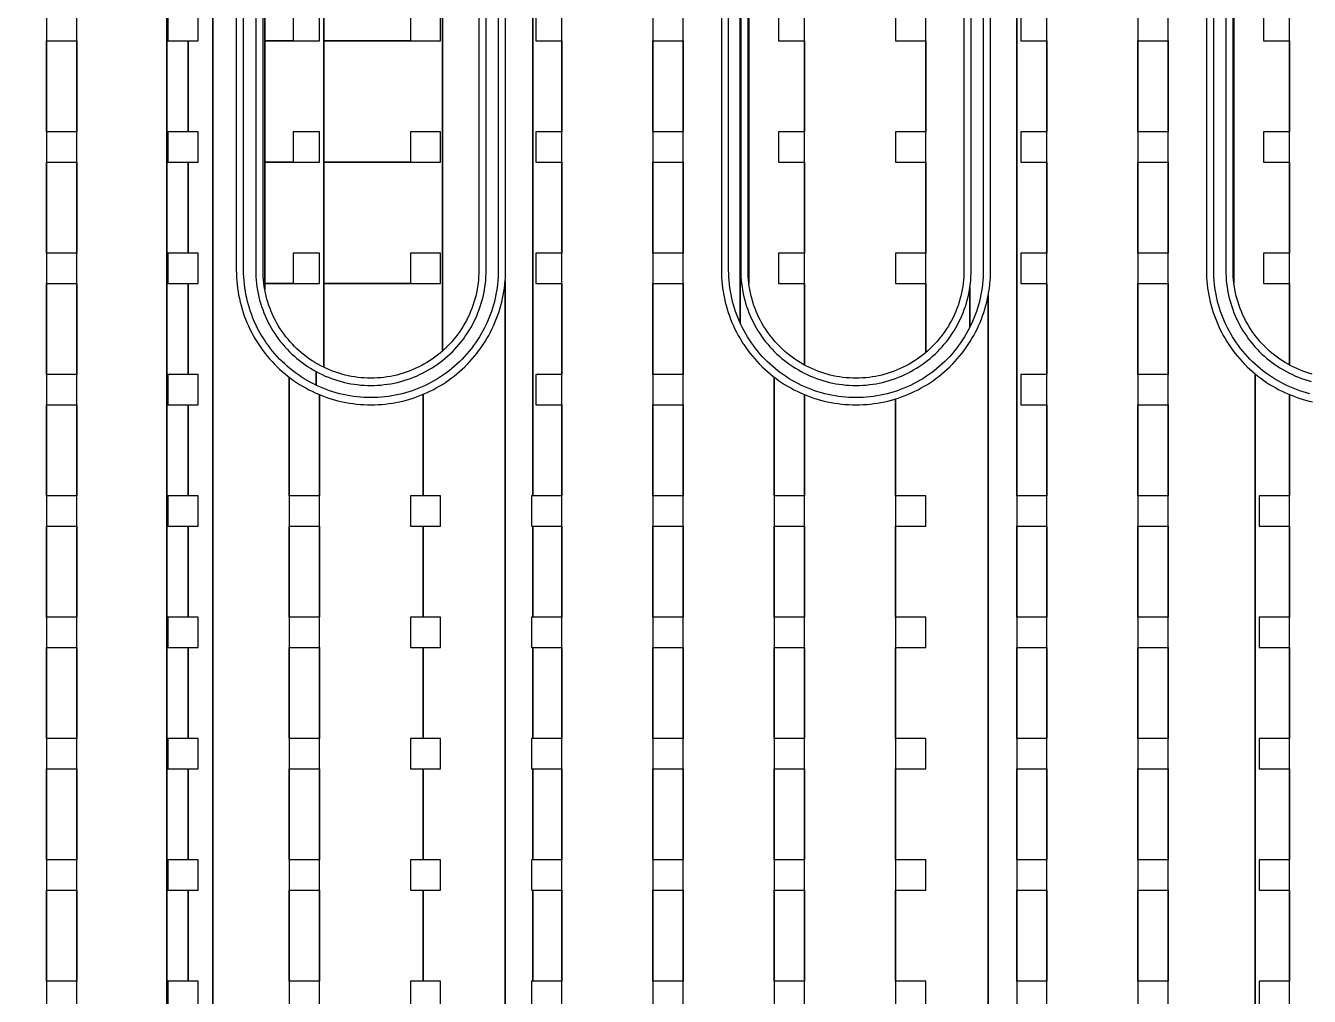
# Model space of a CAD drawing. Extents: x -4500 to 4500, y -3250 to 3250.
# Drawn here: x -2130 to -1071, y -1650 to -850 of the extents above; entities that cross this region are included whole.
import ezdxf

# ---------------------------------------------------------------- set-up
doc = ezdxf.new("R2010")
doc.units = 0
doc.layers.add('L1D100', color=4, linetype='CONTINUOUS')
doc.layers.add('L1D11', color=2, linetype='CONTINUOUS')

# ---------------------------------------------------------------- blocks, each defined once
blk = doc.blocks.new('TOP_main_1_Cheese_100')
at = {"layer": 'L1D100'}
for points in [[(-1932.542, 1077.42), (-1932.542, -1067.563), (-1932.987, -1064.912), (-1933.351, -1062.249), (-1933.635, -1059.576), (-1933.838, -1056.895), (-1933.959, -1054.21), (-1934, -1051.522), (-1934, -225.99)], [(-1909, -837.5), (-1909, -862.5), (-1932.542, -862.5), (-1932.542, -762.5)], [(-1883.967, 37.5), (-1883.967, -1131.532), (-1886.366, -1130.319), (-1888.727, -1129.034), (-1890.872, -1127.781), (-1891.048, -1127.678), (-1893.327, -1126.253), (-1895.562, -1124.76), (-1897.751, -1123.199), (-1899.892, -1121.574), (-1901.983, -1119.884), (-1904.021, -1118.132), (-1906.006, -1116.32), (-1907.935, -1114.448), (-1909.807, -1112.519), (-1911.62, -1110.534), (-1913.372, -1108.495), (-1915.061, -1106.404), (-1916.687, -1104.263), (-1918.247, -1102.074), (-1919.741, -1099.839), (-1921.166, -1097.56), (-1922.522, -1095.239), (-1923.807, -1092.878), (-1925.02, -1090.479), (-1926.16, -1088.045), (-1927.226, -1085.577), (-1928.217, -1083.079), (-1929.132, -1080.551), (-1929.971, -1077.997), (-1930.731, -1075.419), (-1931.414, -1072.819), (-1932.018, -1070.2), (-1932.542, -1067.563), (-1932.542, -1062.5), (-1909, -1062.5), (-1887.5, -1062.5), (-1887.5, -1037.5), (-1909, -1037.5), (-1909, -1062.5), (-1932.542, -1062.5), (-1932.542, -962.5), (-1909, -962.5), (-1887.5, -962.5), (-1887.5, -937.5), (-1909, -937.5), (-1909, -962.5), (-1932.542, -962.5), (-1932.542, -862.5), (-1909, -862.5), (-1887.5, -862.5), (-1887.5, -837.5)], [(-2013.434, -2662.5), (-2013.434, -142.783)], [(-2012.5, -837.5), (-2012.5, -862.5), (-1995.582, -862.5), (-1995.582, -937.5), (-2012.5, -937.5), (-2012.5, -962.5), (-1995.582, -962.5), (-1995.582, -1037.5), (-2012.5, -1037.5), (-2012.5, -1062.5), (-1995.582, -1062.5), (-1995.582, -1137.5), (-2012.5, -1137.5), (-2012.5, -1162.5), (-1995.582, -1162.5), (-1995.582, -1237.5), (-2012.5, -1237.5), (-2012.5, -1262.5), (-1995.582, -1262.5), (-1995.582, -1337.5), (-2012.5, -1337.5), (-2012.5, -1362.5), (-1995.582, -1362.5), (-1995.582, -1437.5), (-2012.5, -1437.5), (-2012.5, -1462.5), (-1995.582, -1462.5), (-1995.582, -1537.5), (-2012.5, -1537.5), (-2012.5, -1562.5), (-1995.582, -1562.5), (-1995.582, -1637.5), (-2012.5, -1637.5), (-2012.5, -1662.5)], [(-1987.5, -1662.5), (-1987.5, -1637.5), (-1995.582, -1637.5), (-1995.582, -1562.5), (-1987.5, -1562.5), (-1987.5, -1537.5), (-1995.582, -1537.5), (-1995.582, -1462.5), (-1987.5, -1462.5), (-1987.5, -1437.5), (-1995.582, -1437.5), (-1995.582, -1362.5), (-1987.5, -1362.5), (-1987.5, -1337.5), (-1995.582, -1337.5), (-1995.582, -1262.5), (-1987.5, -1262.5), (-1987.5, -1237.5), (-1995.582, -1237.5), (-1995.582, -1162.5), (-1987.5, -1162.5), (-1987.5, -1137.5), (-1995.582, -1137.5), (-1995.582, -1062.5), (-1987.5, -1062.5), (-1987.5, -1037.5), (-1995.582, -1037.5), (-1995.582, -962.5), (-1987.5, -962.5), (-1987.5, -937.5), (-1995.582, -937.5), (-1995.582, -862.5), (-1987.5, -862.5), (-1987.5, -837.5)], [(-1975.296, -170.666), (-1975.296, -2662.5)], [(-1812.5, -837.5), (-1812.5, -862.5), (-1883.967, -862.5), (-1883.967, -762.5)], [(-1785.979, -162.5), (-1785.979, -1118.132), (-1788.017, -1119.884), (-1790.108, -1121.574), (-1792.249, -1123.199), (-1794.438, -1124.76), (-1796.673, -1126.253), (-1798.952, -1127.678), (-1801.273, -1129.034), (-1803.634, -1130.319), (-1806.033, -1131.532), (-1808.467, -1132.672), (-1810.935, -1133.738), (-1813.434, -1134.729), (-1815.961, -1135.645), (-1818.515, -1136.483), (-1821.093, -1137.244), (-1823.693, -1137.926), (-1826.313, -1138.53), (-1828.949, -1139.055), (-1831.6, -1139.499), (-1834.263, -1139.864), (-1836.937, -1140.147), (-1839.617, -1140.35), (-1842.302, -1140.472), (-1844.99, -1140.512), (-1845.01, -1140.512), (-1847.698, -1140.472), (-1850.383, -1140.35), (-1853.063, -1140.147), (-1855.737, -1139.864), (-1858.4, -1139.499), (-1861.051, -1139.055), (-1863.687, -1138.53), (-1866.307, -1137.926), (-1868.907, -1137.244), (-1871.485, -1136.483), (-1874.039, -1135.645), (-1876.566, -1134.729), (-1879.065, -1133.738), (-1881.533, -1132.672), (-1883.967, -1131.532), (-1883.967, -1062.5), (-1787.5, -1062.5), (-1787.5, -1037.5), (-1812.5, -1037.5), (-1812.5, -1062.5), (-1883.967, -1062.5), (-1883.967, -962.5), (-1787.5, -962.5), (-1787.5, -937.5), (-1812.5, -937.5), (-1812.5, -962.5), (-1883.967, -962.5), (-1883.967, -862.5), (-1787.5, -862.5), (-1787.5, -837.5)], [(-1756, -303.978), (-1756, -1051.522), (-1756.041, -1054.21), (-1756.162, -1056.895), (-1756.365, -1059.576), (-1756.649, -1062.249), (-1757.013, -1064.912), (-1757.458, -1067.563), (-1757.982, -1070.2), (-1758.586, -1072.819), (-1759.269, -1075.419), (-1760.029, -1077.997), (-1760.868, -1080.551), (-1761.783, -1083.079), (-1762.774, -1085.577), (-1763.84, -1088.045), (-1764.98, -1090.479), (-1766.193, -1092.878), (-1767.478, -1095.239), (-1768.834, -1097.56), (-1770.259, -1099.839), (-1771.753, -1102.074), (-1773.313, -1104.263), (-1774.939, -1106.404), (-1776.628, -1108.495), (-1778.38, -1110.534), (-1780.193, -1112.519), (-1782.065, -1114.448), (-1783.994, -1116.32), (-1785.979, -1118.132), (-1785.979, -162.5)], [(-1533.317, -162.5), (-1533.317, -1062.5), (-1533.351, -1062.249), (-1533.635, -1059.576), (-1533.838, -1056.895), (-1533.959, -1054.21), (-1534, -1051.522), (-1534, -303.978)], [(-1509, -837.5), (-1509, -862.5), (-1487.5, -862.5), (-1487.5, -937.5), (-1509, -937.5), (-1509, -962.5), (-1487.5, -962.5), (-1487.5, -1037.5), (-1509, -1037.5), (-1509, -1062.5), (-1487.5, -1062.5), (-1487.5, -1129.702), (-1488.727, -1129.034), (-1491.048, -1127.678), (-1493.327, -1126.253), (-1495.562, -1124.76), (-1497.751, -1123.199), (-1499.892, -1121.574), (-1501.983, -1119.884), (-1504.021, -1118.132), (-1506.006, -1116.32), (-1507.935, -1114.448), (-1509.807, -1112.519), (-1511.62, -1110.534), (-1513.372, -1108.495), (-1515.061, -1106.404), (-1516.687, -1104.263), (-1518.247, -1102.074), (-1519.741, -1099.839), (-1521.166, -1097.56), (-1522.522, -1095.239), (-1523.807, -1092.878), (-1525.02, -1090.479), (-1526.16, -1088.045), (-1527.226, -1085.577), (-1528.217, -1083.079), (-1529.132, -1080.551), (-1529.971, -1077.997), (-1530.731, -1075.419), (-1531.414, -1072.819), (-1532.018, -1070.2), (-1532.542, -1067.563), (-1532.987, -1064.912), (-1533.317, -1062.5), (-1533.317, -162.5)], [(-1412.5, -837.5), (-1412.5, -862.5), (-1387.5, -862.5), (-1387.5, -937.5), (-1412.5, -937.5), (-1412.5, -962.5), (-1387.5, -962.5), (-1387.5, -1037.5), (-1412.5, -1037.5), (-1412.5, -1062.5), (-1387.5, -1062.5), (-1387.5, -1119.44), (-1388.017, -1119.884), (-1390.108, -1121.574), (-1392.249, -1123.199), (-1394.438, -1124.76), (-1396.673, -1126.253), (-1398.952, -1127.678), (-1401.273, -1129.034), (-1403.634, -1130.319), (-1406.033, -1131.532), (-1408.467, -1132.672), (-1410.935, -1133.738), (-1413.434, -1134.729), (-1415.961, -1135.645), (-1418.515, -1136.483), (-1421.093, -1137.244), (-1423.693, -1137.926), (-1426.313, -1138.53), (-1428.949, -1139.055), (-1431.6, -1139.499), (-1434.263, -1139.864), (-1436.937, -1140.147), (-1439.617, -1140.35), (-1442.302, -1140.472), (-1444.99, -1140.512), (-1445.01, -1140.512), (-1447.698, -1140.472), (-1450.383, -1140.35), (-1453.063, -1140.147), (-1455.737, -1139.864), (-1458.4, -1139.499), (-1461.051, -1139.055), (-1463.687, -1138.53), (-1466.307, -1137.926), (-1468.907, -1137.244), (-1471.485, -1136.483), (-1474.039, -1135.645), (-1476.566, -1134.729), (-1479.065, -1133.738), (-1481.533, -1132.672), (-1483.967, -1131.532), (-1486.366, -1130.319), (-1487.5, -1129.702), (-1487.5, -162.5)], [(-1356, -303.978), (-1356, -1051.522), (-1356.041, -1054.21), (-1356.162, -1056.895), (-1356.365, -1059.576), (-1356.649, -1062.249), (-1357.013, -1064.912), (-1357.458, -1067.563), (-1357.982, -1070.2), (-1358.586, -1072.819), (-1359.269, -1075.419), (-1360.029, -1077.997), (-1360.868, -1080.551), (-1361.783, -1083.079), (-1362.774, -1085.577), (-1363.84, -1088.045), (-1364.98, -1090.479), (-1366.193, -1092.878), (-1367.478, -1095.239), (-1368.834, -1097.56), (-1370.259, -1099.839), (-1371.753, -1102.074), (-1373.313, -1104.263), (-1374.939, -1106.404), (-1376.628, -1108.495), (-1378.38, -1110.534), (-1380.193, -1112.519), (-1382.065, -1114.448), (-1383.994, -1116.32), (-1385.979, -1118.132), (-1387.5, -1119.44), (-1387.5, -162.5)], [(-1133.351, -162.5), (-1133.351, -1062.249), (-1133.635, -1059.576), (-1133.838, -1056.895), (-1133.959, -1054.21), (-1134, -1051.522), (-1134, -303.978)], [(-1109, -837.5), (-1109, -862.5), (-1087.5, -862.5), (-1087.5, -937.5), (-1109, -937.5), (-1109, -962.5), (-1087.5, -962.5), (-1087.5, -1037.5), (-1109, -1037.5), (-1109, -1062.5), (-1087.5, -1062.5), (-1087.5, -1129.702), (-1088.727, -1129.034), (-1091.048, -1127.678), (-1093.327, -1126.253), (-1095.562, -1124.76), (-1097.751, -1123.199), (-1099.892, -1121.574), (-1101.983, -1119.884), (-1104.021, -1118.132), (-1106.006, -1116.32), (-1107.935, -1114.448), (-1109.807, -1112.519), (-1111.62, -1110.534), (-1113.372, -1108.495), (-1115.061, -1106.404), (-1116.687, -1104.263), (-1118.247, -1102.074), (-1119.741, -1099.839), (-1121.166, -1097.56), (-1122.522, -1095.239), (-1123.807, -1092.878), (-1125.02, -1090.479), (-1126.16, -1088.045), (-1127.226, -1085.577), (-1128.217, -1083.079), (-1129.132, -1080.551), (-1129.971, -1077.997), (-1130.731, -1075.419), (-1131.414, -1072.819), (-1132.018, -1070.2), (-1132.542, -1067.563), (-1132.987, -1064.912), (-1133.317, -1062.5), (-1133.351, -1062.249), (-1133.351, -162.5)], [(-1068.907, -1137.244), (-1071.485, -1136.483), (-1074.039, -1135.645), (-1076.566, -1134.729), (-1079.065, -1133.738), (-1081.533, -1132.672), (-1083.967, -1131.532), (-1086.366, -1130.319), (-1087.5, -1129.702), (-1087.5, -162.5), (-987.5, -162.5)], [(-1975.296, -2662.5), (-1975.296, -170.666)], [(-1956, -225.99), (-1956, -1051.522), (-1955.961, -1054.477), (-1955.843, -1057.43), (-1955.646, -1060.378), (-1955.371, -1063.32), (-1955.018, -1066.254), (-1954.587, -1069.177), (-1954.078, -1072.088), (-1953.492, -1074.984), (-1952.829, -1077.863), (-1952.09, -1080.724), (-1951.274, -1083.564), (-1950.384, -1086.382), (-1949.418, -1089.174), (-1948.379, -1091.941), (-1947.266, -1094.678), (-1946.081, -1097.385), (-1944.825, -1100.059), (-1943.497, -1102.699), (-1942.1, -1105.303), (-1940.634, -1107.868), (-1939.1, -1110.394), (-1937.5, -1112.878), (-1935.833, -1115.318), (-1934.103, -1117.713), (-1932.309, -1120.061), (-1930.454, -1122.361), (-1928.538, -1124.611), (-1926.563, -1126.808), (-1924.53, -1128.952), (-1922.44, -1131.042), (-1920.296, -1133.075), (-1918.098, -1135.05), (-1915.849, -1136.966), (-1913.549, -1138.822), (-1912.5, -1139.623), (-1912.5, -2662.5)], [(-1709, -837.5), (-1709, -862.5), (-1687.5, -862.5), (-1687.5, -937.5), (-1709, -937.5), (-1709, -962.5), (-1687.5, -962.5), (-1687.5, -1037.5), (-1709, -1037.5), (-1709, -1062.5), (-1687.5, -1062.5), (-1687.5, -1137.5), (-1709, -1137.5), (-1709, -1162.5), (-1687.5, -1162.5), (-1687.5, -1237.5), (-1711.62, -1237.5), (-1711.62, -244.966)], [(-1587.5, -2662.5), (-1587.5, -236.06)], [(-1556, -303.978), (-1556, -1051.522), (-1555.961, -1054.477), (-1555.843, -1057.43), (-1555.646, -1060.378), (-1555.371, -1063.32), (-1555.018, -1066.254), (-1554.587, -1069.177), (-1554.078, -1072.088), (-1553.492, -1074.984), (-1552.829, -1077.863), (-1552.09, -1080.724), (-1551.274, -1083.564), (-1550.384, -1086.382), (-1549.418, -1089.174), (-1548.379, -1091.941), (-1547.266, -1094.678), (-1546.081, -1097.385), (-1544.825, -1100.059), (-1543.497, -1102.699), (-1542.1, -1105.303), (-1540.634, -1107.868), (-1539.1, -1110.394), (-1537.91, -1112.24), (-1537.5, -1112.878), (-1535.833, -1115.318), (-1534.103, -1117.713), (-1532.309, -1120.061), (-1530.454, -1122.361), (-1528.538, -1124.611), (-1526.563, -1126.808), (-1524.53, -1128.952), (-1522.44, -1131.042), (-1520.296, -1133.075), (-1518.098, -1135.05), (-1515.849, -1136.966), (-1513.549, -1138.822), (-1512.5, -1139.623), (-1512.5, -2662.5)], [(-1309, -837.5), (-1309, -862.5), (-1287.5, -862.5), (-1287.5, -937.5), (-1309, -937.5), (-1309, -962.5), (-1287.5, -962.5), (-1287.5, -1037.5), (-1309, -1037.5), (-1309, -1062.5), (-1287.5, -1062.5), (-1287.5, -1137.5), (-1309, -1137.5), (-1309, -1162.5), (-1287.5, -1162.5), (-1287.5, -1237.5), (-1312.5, -1237.5), (-1312.5, -245.99)], [(-1187.5, -2662.5), (-1187.5, -236.06)], [(-1156, -303.978), (-1156, -1051.522), (-1155.961, -1054.477), (-1155.843, -1057.43), (-1155.646, -1060.378), (-1155.371, -1063.32), (-1155.018, -1066.254), (-1154.587, -1069.177), (-1154.078, -1072.088), (-1153.492, -1074.984), (-1152.829, -1077.863), (-1152.09, -1080.724), (-1151.274, -1083.564), (-1150.384, -1086.382), (-1149.418, -1089.174), (-1148.379, -1091.941), (-1147.266, -1094.678), (-1146.081, -1097.385), (-1144.825, -1100.059), (-1143.497, -1102.699), (-1142.1, -1105.303), (-1140.634, -1107.868), (-1139.1, -1110.394), (-1137.5, -1112.878), (-1135.833, -1115.318), (-1134.103, -1117.713), (-1132.309, -1120.061), (-1130.454, -1122.361), (-1128.538, -1124.611), (-1126.563, -1126.808), (-1124.53, -1128.952), (-1122.44, -1131.042), (-1120.296, -1133.075), (-1118.098, -1135.05), (-1115.849, -1136.966), (-1115.849, -2662.5)], [(-1734.354, -2662.5), (-1734.354, -1060.378), (-1734.157, -1057.43), (-1734.039, -1054.477), (-1734, -1051.522), (-1734, -303.978)], [(-1711.62, -244.966), (-1711.62, -1237.5), (-1712.5, -1237.5), (-1712.5, -1262.5), (-1711.62, -1262.5), (-1711.62, -1337.5), (-1712.5, -1337.5), (-1712.5, -1362.5), (-1711.62, -1362.5), (-1711.62, -1437.5), (-1712.5, -1437.5), (-1712.5, -1462.5), (-1711.62, -1462.5), (-1711.62, -1537.5), (-1712.5, -1537.5), (-1712.5, -1562.5), (-1711.62, -1562.5), (-1711.62, -1637.5), (-1712.5, -1637.5), (-1712.5, -1662.5)], [(-1335.922, -2662.5), (-1335.922, -1072.088), (-1335.413, -1069.177), (-1334.982, -1066.254), (-1334.629, -1063.32), (-1334.552, -1062.5), (-1334.354, -1060.378), (-1334.157, -1057.43), (-1334.039, -1054.477), (-1334, -1051.522), (-1334, -303.978)], [(-1312.5, -245.99), (-1312.5, -2662.5)], [(-2212.5, -256), (-2112.5, -256), (-2112.5, -2662.5)], [(-1787.5, -1662.5), (-1787.5, -1637.5), (-1801.834, -1637.5), (-1801.834, -1562.5), (-1787.5, -1562.5), (-1787.5, -1537.5), (-1801.834, -1537.5), (-1801.834, -1462.5), (-1787.5, -1462.5), (-1787.5, -1437.5), (-1801.834, -1437.5), (-1801.834, -1362.5), (-1787.5, -1362.5), (-1787.5, -1337.5), (-1801.834, -1337.5), (-1801.834, -1262.5), (-1787.5, -1262.5), (-1787.5, -1237.5), (-1801.834, -1237.5), (-1801.834, -1153.779), (-1799.128, -1152.594), (-1796.453, -1151.337), (-1793.813, -1150.01), (-1791.21, -1148.612), (-1788.644, -1147.146), (-1786.119, -1145.612), (-1783.635, -1144.012), (-1781.194, -1142.346), (-1778.799, -1140.615), (-1776.451, -1138.822), (-1774.151, -1136.966), (-1771.902, -1135.05), (-1769.704, -1133.075), (-1767.56, -1131.042), (-1765.47, -1128.952), (-1763.437, -1126.808), (-1761.462, -1124.611), (-1759.546, -1122.361), (-1757.691, -1120.061), (-1755.897, -1117.713), (-1754.167, -1115.318), (-1752.5, -1112.878), (-1750.9, -1110.394), (-1749.366, -1107.868), (-1747.9, -1105.303), (-1746.503, -1102.699), (-1745.175, -1100.059), (-1743.919, -1097.385), (-1742.734, -1094.678), (-1741.621, -1091.941), (-1740.582, -1089.174), (-1739.616, -1086.382), (-1738.726, -1083.564), (-1737.91, -1080.724), (-1737.171, -1077.863), (-1736.508, -1074.984), (-1735.922, -1072.088), (-1735.413, -1069.177), (-1734.982, -1066.254), (-1734.629, -1063.32), (-1734.552, -1062.5), (-1734.354, -1060.378), (-1734.354, -2662.5)], [(-1387.5, -1662.5), (-1387.5, -1637.5), (-1412.5, -1637.5), (-1412.5, -1562.5), (-1387.5, -1562.5), (-1387.5, -1537.5), (-1412.5, -1537.5), (-1412.5, -1462.5), (-1387.5, -1462.5), (-1387.5, -1437.5), (-1412.5, -1437.5), (-1412.5, -1362.5), (-1387.5, -1362.5), (-1387.5, -1337.5), (-1412.5, -1337.5), (-1412.5, -1262.5), (-1387.5, -1262.5), (-1387.5, -1237.5), (-1412.5, -1237.5), (-1412.5, -1157.645), (-1410.131, -1156.896), (-1407.338, -1155.931), (-1404.572, -1154.891), (-1401.834, -1153.779), (-1399.128, -1152.594), (-1396.453, -1151.337), (-1393.813, -1150.01), (-1391.21, -1148.612), (-1388.644, -1147.146), (-1386.119, -1145.612), (-1383.635, -1144.012), (-1381.194, -1142.346), (-1378.799, -1140.615), (-1376.451, -1138.822), (-1374.151, -1136.966), (-1371.902, -1135.05), (-1369.704, -1133.075), (-1367.56, -1131.042), (-1365.47, -1128.952), (-1363.437, -1126.808), (-1361.462, -1124.611), (-1359.546, -1122.361), (-1357.691, -1120.061), (-1355.897, -1117.713), (-1354.167, -1115.318), (-1352.5, -1112.878), (-1350.9, -1110.394), (-1349.366, -1107.868), (-1347.9, -1105.303), (-1346.503, -1102.699), (-1345.175, -1100.059), (-1343.919, -1097.385), (-1342.734, -1094.678), (-1341.621, -1091.941), (-1340.582, -1089.174), (-1339.616, -1086.382), (-1338.726, -1083.564), (-1337.91, -1080.724), (-1337.171, -1077.863), (-1336.508, -1074.984), (-1335.922, -1072.088), (-1335.922, -2662.5)], [(-1115.849, -2662.5), (-1115.849, -1136.966), (-1113.549, -1138.822), (-1111.201, -1140.615), (-1108.806, -1142.346), (-1106.365, -1144.012), (-1103.881, -1145.612), (-1101.356, -1147.146), (-1098.79, -1148.612), (-1096.187, -1150.01), (-1093.547, -1151.337), (-1090.872, -1152.594), (-1088.166, -1153.779), (-1087.5, -1154.049), (-1087.5, -1237.5), (-1112.5, -1237.5), (-1112.5, -1262.5), (-1087.5, -1262.5), (-1087.5, -1337.5), (-1112.5, -1337.5), (-1112.5, -1362.5), (-1087.5, -1362.5), (-1087.5, -1437.5), (-1112.5, -1437.5), (-1112.5, -1462.5), (-1087.5, -1462.5), (-1087.5, -1537.5), (-1112.5, -1537.5), (-1112.5, -1562.5), (-1087.5, -1562.5), (-1087.5, -1637.5), (-1112.5, -1637.5), (-1112.5, -1662.5)], [(-1887.5, -2662.5), (-1887.5, -1154.049), (-1885.428, -1154.891), (-1882.662, -1155.931), (-1879.869, -1156.896), (-1877.052, -1157.787), (-1874.212, -1158.602), (-1871.351, -1159.341), (-1868.471, -1160.004), (-1865.575, -1160.59), (-1862.664, -1161.099), (-1859.741, -1161.53), (-1856.808, -1161.884), (-1853.865, -1162.159), (-1850.917, -1162.355), (-1847.965, -1162.473), (-1845.01, -1162.512), (-1844.99, -1162.512), (-1844.06, -1162.5), (-1842.035, -1162.473), (-1839.083, -1162.355), (-1836.135, -1162.159), (-1833.192, -1161.884), (-1830.259, -1161.53), (-1827.336, -1161.099), (-1824.425, -1160.59), (-1821.529, -1160.004), (-1818.649, -1159.341), (-1815.788, -1158.602), (-1812.948, -1157.787), (-1810.131, -1156.896), (-1807.338, -1155.931), (-1804.572, -1154.891), (-1801.834, -1153.779), (-1801.834, -1237.5), (-1812.5, -1237.5), (-1812.5, -1262.5), (-1801.834, -1262.5), (-1801.834, -1337.5), (-1812.5, -1337.5), (-1812.5, -1362.5), (-1801.834, -1362.5), (-1801.834, -1437.5), (-1812.5, -1437.5), (-1812.5, -1462.5), (-1801.834, -1462.5), (-1801.834, -1537.5), (-1812.5, -1537.5), (-1812.5, -1562.5), (-1801.834, -1562.5), (-1801.834, -1637.5), (-1812.5, -1637.5), (-1812.5, -1662.5)], [(-1487.5, -2662.5), (-1487.5, -1154.049), (-1485.428, -1154.891), (-1482.662, -1155.931), (-1479.869, -1156.896), (-1477.052, -1157.787), (-1474.212, -1158.602), (-1471.351, -1159.341), (-1468.471, -1160.004), (-1465.575, -1160.59), (-1462.664, -1161.099), (-1459.741, -1161.53), (-1456.808, -1161.884), (-1453.865, -1162.159), (-1450.917, -1162.355), (-1447.965, -1162.473), (-1445.01, -1162.512), (-1444.99, -1162.512), (-1444.06, -1162.5), (-1442.035, -1162.473), (-1439.083, -1162.355), (-1436.135, -1162.159), (-1433.192, -1161.884), (-1430.259, -1161.53), (-1427.336, -1161.099), (-1424.425, -1160.59), (-1421.529, -1160.004), (-1418.649, -1159.341), (-1415.788, -1158.602), (-1412.948, -1157.787), (-1412.5, -1157.645), (-1412.5, -2662.5)], [(-1054.24, -2886.658), (-1087.5, -2933.299), (-1087.5, -1154.049), (-1085.428, -1154.891), (-1082.662, -1155.931), (-1079.869, -1156.896), (-1077.052, -1157.787), (-1074.212, -1158.602), (-1071.351, -1159.341), (-1068.471, -1160.004)]]:
    blk.add_lwpolyline(points, dxfattribs=at)
for points in [[(-2087.5, -2662.5), (-2087.5, -137), (-2044.99, -137), (-2042.302, -137.041), (-2039.617, -137.162), (-2036.937, -137.365), (-2034.263, -137.649), (-2031.6, -138.013), (-2028.949, -138.458), (-2026.313, -138.982), (-2023.693, -139.586), (-2021.093, -140.269), (-2018.515, -141.029), (-2015.961, -141.868), (-2013.434, -142.783), (-2013.434, -2662.5)], [(-1687.5, -2662.5), (-1687.5, -262.5), (-1612.5, -262.5), (-1612.5, -2662.5)], [(-1287.5, -2662.5), (-1287.5, -262.5), (-1212.5, -262.5), (-1212.5, -2662.5)], [(-2112.5, -937.5), (-2112.5, -862.5), (-2087.5, -862.5), (-2087.5, -937.5)], [(-1612.5, -937.5), (-1612.5, -862.5), (-1587.5, -862.5), (-1587.5, -937.5)], [(-1212.5, -937.5), (-1212.5, -862.5), (-1187.5, -862.5), (-1187.5, -937.5)], [(-2112.5, -1037.5), (-2112.5, -962.5), (-2087.5, -962.5), (-2087.5, -1037.5)], [(-1612.5, -1037.5), (-1612.5, -962.5), (-1587.5, -962.5), (-1587.5, -1037.5)], [(-1212.5, -1037.5), (-1212.5, -962.5), (-1187.5, -962.5), (-1187.5, -1037.5)], [(-2112.5, -1137.5), (-2112.5, -1062.5), (-2087.5, -1062.5), (-2087.5, -1137.5)], [(-1612.5, -1137.5), (-1612.5, -1062.5), (-1587.5, -1062.5), (-1587.5, -1137.5)], [(-1212.5, -1137.5), (-1212.5, -1062.5), (-1187.5, -1062.5), (-1187.5, -1137.5)], [(-1912.5, -1237.5), (-1912.5, -1139.623), (-1911.201, -1140.615), (-1908.806, -1142.346), (-1906.365, -1144.012), (-1903.881, -1145.612), (-1901.356, -1147.146), (-1898.79, -1148.612), (-1896.187, -1150.01), (-1893.547, -1151.337), (-1890.872, -1152.594), (-1888.166, -1153.779), (-1887.5, -1154.049), (-1887.5, -1237.5)], [(-1512.5, -1237.5), (-1512.5, -1139.623), (-1511.201, -1140.615), (-1508.806, -1142.346), (-1506.365, -1144.012), (-1503.881, -1145.612), (-1501.356, -1147.146), (-1498.79, -1148.612), (-1496.187, -1150.01), (-1493.547, -1151.337), (-1490.872, -1152.594), (-1488.166, -1153.779), (-1487.5, -1154.049), (-1487.5, -1237.5)], [(-2112.5, -1237.5), (-2112.5, -1162.5), (-2087.5, -1162.5), (-2087.5, -1237.5)], [(-1612.5, -1237.5), (-1612.5, -1162.5), (-1587.5, -1162.5), (-1587.5, -1237.5)], [(-1212.5, -1237.5), (-1212.5, -1162.5), (-1187.5, -1162.5), (-1187.5, -1237.5)], [(-2112.5, -1337.5), (-2112.5, -1262.5), (-2087.5, -1262.5), (-2087.5, -1337.5)], [(-1912.5, -1337.5), (-1912.5, -1262.5), (-1887.5, -1262.5), (-1887.5, -1337.5)], [(-1711.62, -1337.5), (-1711.62, -1262.5), (-1687.5, -1262.5), (-1687.5, -1337.5)], [(-1612.5, -1337.5), (-1612.5, -1262.5), (-1587.5, -1262.5), (-1587.5, -1337.5)], [(-1512.5, -1337.5), (-1512.5, -1262.5), (-1487.5, -1262.5), (-1487.5, -1337.5)], [(-1312.5, -1337.5), (-1312.5, -1262.5), (-1287.5, -1262.5), (-1287.5, -1337.5)], [(-1212.5, -1337.5), (-1212.5, -1262.5), (-1187.5, -1262.5), (-1187.5, -1337.5)], [(-2112.5, -1437.5), (-2112.5, -1362.5), (-2087.5, -1362.5), (-2087.5, -1437.5)], [(-1912.5, -1437.5), (-1912.5, -1362.5), (-1887.5, -1362.5), (-1887.5, -1437.5)], [(-1711.62, -1437.5), (-1711.62, -1362.5), (-1687.5, -1362.5), (-1687.5, -1437.5)], [(-1612.5, -1437.5), (-1612.5, -1362.5), (-1587.5, -1362.5), (-1587.5, -1437.5)], [(-1512.5, -1437.5), (-1512.5, -1362.5), (-1487.5, -1362.5), (-1487.5, -1437.5)], [(-1312.5, -1437.5), (-1312.5, -1362.5), (-1287.5, -1362.5), (-1287.5, -1437.5)], [(-1212.5, -1437.5), (-1212.5, -1362.5), (-1187.5, -1362.5), (-1187.5, -1437.5)], [(-2112.5, -1537.5), (-2112.5, -1462.5), (-2087.5, -1462.5), (-2087.5, -1537.5)], [(-1912.5, -1537.5), (-1912.5, -1462.5), (-1887.5, -1462.5), (-1887.5, -1537.5)], [(-1711.62, -1537.5), (-1711.62, -1462.5), (-1687.5, -1462.5), (-1687.5, -1537.5)], [(-1612.5, -1537.5), (-1612.5, -1462.5), (-1587.5, -1462.5), (-1587.5, -1537.5)], [(-1512.5, -1537.5), (-1512.5, -1462.5), (-1487.5, -1462.5), (-1487.5, -1537.5)], [(-1312.5, -1537.5), (-1312.5, -1462.5), (-1287.5, -1462.5), (-1287.5, -1537.5)], [(-1212.5, -1537.5), (-1212.5, -1462.5), (-1187.5, -1462.5), (-1187.5, -1537.5)], [(-2112.5, -1637.5), (-2112.5, -1562.5), (-2087.5, -1562.5), (-2087.5, -1637.5)], [(-1912.5, -1637.5), (-1912.5, -1562.5), (-1887.5, -1562.5), (-1887.5, -1637.5)], [(-1711.62, -1637.5), (-1711.62, -1562.5), (-1687.5, -1562.5), (-1687.5, -1637.5)], [(-1612.5, -1637.5), (-1612.5, -1562.5), (-1587.5, -1562.5), (-1587.5, -1637.5)], [(-1512.5, -1637.5), (-1512.5, -1562.5), (-1487.5, -1562.5), (-1487.5, -1637.5)], [(-1312.5, -1637.5), (-1312.5, -1562.5), (-1287.5, -1562.5), (-1287.5, -1637.5)], [(-1212.5, -1637.5), (-1212.5, -1562.5), (-1187.5, -1562.5), (-1187.5, -1637.5)]]:
    blk.add_lwpolyline(points, close=True, dxfattribs=at)
blk = doc.blocks.new('TOP_main_1')
at = {"layer": 'L1D11'}
for points in [[(-1940, -225.99), (-1940, -1051.522), (-1939.96, -1054.285), (-1939.839, -1057.046), (-1939.639, -1059.801), (-1939.358, -1062.55), (-1938.997, -1065.289), (-1938.557, -1068.017), (-1938.038, -1070.731), (-1937.44, -1073.429), (-1936.763, -1076.108), (-1936.009, -1078.766), (-1935.179, -1081.401), (-1934.271, -1084.011), (-1933.289, -1086.593), (-1932.231, -1089.146), (-1931.1, -1091.667), (-1929.896, -1094.154), (-1928.62, -1096.605), (-1927.274, -1099.017), (-1925.858, -1101.39), (-1924.373, -1103.72), (-1922.821, -1106.006), (-1921.204, -1108.246), (-1919.522, -1110.439), (-1917.777, -1112.581), (-1915.97, -1114.671), (-1914.103, -1116.708), (-1912.178, -1118.69), (-1910.196, -1120.616), (-1908.159, -1122.482), (-1906.068, -1124.289), (-1903.926, -1126.034), (-1901.734, -1127.716), (-1899.494, -1129.334), (-1897.208, -1130.885), (-1894.878, -1132.37), (-1892.505, -1133.786), (-1890.092, -1135.133), (-1890.092, -1146.336), (-1892.416, -1145.2), (-1894.98, -1143.858), (-1897.505, -1142.446), (-1899.99, -1140.965), (-1902.434, -1139.416), (-1904.834, -1137.801), (-1907.189, -1136.12), (-1909.496, -1134.374), (-1911.755, -1132.566), (-1913.962, -1130.696), (-1916.118, -1128.766), (-1918.219, -1126.777), (-1920.265, -1124.732), (-1922.254, -1122.63), (-1924.184, -1120.475), (-1926.054, -1118.267), (-1927.862, -1116.009), (-1929.607, -1113.701), (-1931.288, -1111.347), (-1932.904, -1108.946), (-1934.453, -1106.503), (-1935.934, -1104.017), (-1937.346, -1101.492), (-1938.688, -1098.929), (-1939.958, -1096.33), (-1941.157, -1093.696), (-1942.283, -1091.031), (-1943.334, -1088.336), (-1944.311, -1085.613), (-1945.213, -1082.863), (-1946.039, -1080.091), (-1946.787, -1077.296), (-1947.459, -1074.482), (-1948.053, -1071.65), (-1948.568, -1068.803), (-1949.005, -1065.943), (-1949.363, -1063.072), (-1949.641, -1060.192), (-1949.841, -1057.306), (-1949.96, -1054.415), (-1950, -1051.522), (-1950, -225.99)], [(-1540.637, -292.428), (-1540.637, -1094.838), (-1541.157, -1093.696), (-1542.283, -1091.031), (-1543.334, -1088.336), (-1544.311, -1085.613), (-1545.213, -1082.863), (-1546.039, -1080.091), (-1546.787, -1077.296), (-1547.459, -1074.482), (-1548.053, -1071.65), (-1548.568, -1068.803), (-1549.005, -1065.943), (-1549.363, -1063.072), (-1549.641, -1060.192), (-1549.841, -1057.306), (-1549.96, -1054.415), (-1550, -1051.522), (-1550, -303.978)], [(-1340, -303.978), (-1340, -1051.522), (-1340.04, -1054.415), (-1340.159, -1057.306), (-1340.359, -1060.192), (-1340.637, -1063.072), (-1340.995, -1065.943), (-1341.432, -1068.803), (-1341.947, -1071.65), (-1342.541, -1074.482), (-1343.213, -1077.296), (-1343.961, -1080.091), (-1344.787, -1082.863), (-1345.689, -1085.613), (-1346.666, -1088.336), (-1347.717, -1091.031), (-1348.843, -1093.696), (-1350.042, -1096.33), (-1351.003, -1098.296), (-1351.003, -1065.289), (-1350.642, -1062.55), (-1350.361, -1059.801), (-1350.161, -1057.046), (-1350.04, -1054.285), (-1350, -1051.522), (-1350, -303.978)], [(-1070.784, -1153.3), (-1073.578, -1152.551), (-1076.351, -1151.725), (-1079.1, -1150.824), (-1081.823, -1149.847), (-1084.519, -1148.795), (-1087.184, -1147.669), (-1089.817, -1146.471), (-1092.416, -1145.2), (-1094.98, -1143.858), (-1097.505, -1142.446), (-1099.99, -1140.965), (-1102.434, -1139.416), (-1104.834, -1137.801), (-1107.189, -1136.12), (-1109.496, -1134.374), (-1111.755, -1132.566), (-1113.962, -1130.696), (-1116.118, -1128.766), (-1118.219, -1126.777), (-1120.265, -1124.732), (-1122.254, -1122.63), (-1124.184, -1120.475), (-1126.054, -1118.267), (-1127.862, -1116.009), (-1129.607, -1113.701), (-1131.288, -1111.347), (-1132.904, -1108.946), (-1134.453, -1106.503), (-1135.934, -1104.017), (-1137.346, -1101.492), (-1138.688, -1098.929), (-1139.958, -1096.33), (-1141.157, -1093.696), (-1142.283, -1091.031), (-1143.334, -1088.336), (-1144.311, -1085.613), (-1145.213, -1082.863), (-1146.039, -1080.091), (-1146.787, -1077.296), (-1147.459, -1074.482), (-1148.053, -1071.65), (-1148.568, -1068.803), (-1149.005, -1065.943), (-1149.363, -1063.072), (-1149.641, -1060.192), (-1149.841, -1057.306), (-1149.96, -1054.415), (-1150, -1051.522), (-1150, -303.978)], [(-1140, -303.978), (-1140, -1051.522), (-1139.96, -1054.285), (-1139.839, -1057.046), (-1139.639, -1059.801), (-1139.358, -1062.55), (-1138.997, -1065.289), (-1138.557, -1068.017), (-1138.038, -1070.731), (-1137.44, -1073.429), (-1136.763, -1076.108), (-1136.009, -1078.766), (-1135.179, -1081.401), (-1134.271, -1084.011), (-1133.289, -1086.593), (-1132.231, -1089.146), (-1131.1, -1091.667), (-1129.896, -1094.154), (-1128.62, -1096.605), (-1127.274, -1099.017), (-1125.858, -1101.39), (-1124.373, -1103.72), (-1122.821, -1106.006), (-1121.204, -1108.246), (-1119.522, -1110.439), (-1117.777, -1112.581), (-1115.97, -1114.671), (-1114.103, -1116.708), (-1112.178, -1118.69), (-1110.196, -1120.616), (-1108.159, -1122.482), (-1106.068, -1124.289), (-1103.926, -1126.034), (-1101.734, -1127.716), (-1099.494, -1129.334), (-1097.208, -1130.885), (-1094.878, -1132.37), (-1092.505, -1133.786), (-1090.092, -1135.133), (-1087.641, -1136.409), (-1085.155, -1137.613), (-1082.634, -1138.744), (-1080.081, -1139.801), (-1077.498, -1140.784), (-1074.889, -1141.691), (-1072.253, -1142.522), (-1069.595, -1143.276)], [(-1740, -303.978), (-1740, -1051.522), (-1740.04, -1054.415), (-1740.159, -1057.306), (-1740.359, -1060.192), (-1740.637, -1063.072), (-1740.995, -1065.943), (-1741.432, -1068.803), (-1741.947, -1071.65), (-1742.541, -1074.482), (-1743.213, -1077.296), (-1743.961, -1080.091), (-1744.787, -1082.863), (-1745.689, -1085.613), (-1746.666, -1088.336), (-1747.717, -1091.031), (-1748.843, -1093.696), (-1750.042, -1096.33), (-1751.312, -1098.929), (-1752.654, -1101.492), (-1754.066, -1104.017), (-1755.547, -1106.503), (-1757.096, -1108.946), (-1758.712, -1111.347), (-1760.393, -1113.701), (-1762.138, -1116.009), (-1763.946, -1118.267), (-1765.816, -1120.475), (-1767.746, -1122.63), (-1769.735, -1124.732), (-1771.781, -1126.777), (-1773.882, -1128.766), (-1776.038, -1130.696), (-1778.245, -1132.566), (-1780.504, -1134.374), (-1782.811, -1136.12), (-1785.166, -1137.801), (-1787.566, -1139.416), (-1790.01, -1140.965), (-1792.495, -1142.446), (-1795.02, -1143.858), (-1797.584, -1145.2), (-1800.183, -1146.471), (-1802.816, -1147.669), (-1805.481, -1148.795), (-1808.177, -1149.847), (-1810.9, -1150.824), (-1813.649, -1151.725), (-1816.422, -1152.551), (-1819.216, -1153.3), (-1822.031, -1153.971), (-1824.862, -1154.565), (-1827.709, -1155.08), (-1830.569, -1155.517), (-1833.44, -1155.875), (-1836.32, -1156.154), (-1839.206, -1156.353), (-1842.097, -1156.473), (-1844.99, -1156.512), (-1845.01, -1156.512), (-1847.903, -1156.473), (-1850.794, -1156.353), (-1853.68, -1156.154), (-1856.56, -1155.875), (-1859.431, -1155.517), (-1862.291, -1155.08), (-1865.138, -1154.565), (-1867.969, -1153.971), (-1870.784, -1153.3), (-1873.578, -1152.551), (-1876.351, -1151.725), (-1879.1, -1150.824), (-1881.823, -1149.847), (-1884.519, -1148.795), (-1887.184, -1147.669), (-1889.817, -1146.471), (-1890.092, -1146.336), (-1890.092, -1135.133), (-1887.641, -1136.409), (-1885.155, -1137.613), (-1882.634, -1138.744), (-1880.081, -1139.801), (-1877.498, -1140.784), (-1874.889, -1141.691), (-1872.253, -1142.522), (-1869.595, -1143.276), (-1866.916, -1143.952), (-1864.219, -1144.55), (-1861.505, -1145.069), (-1858.777, -1145.509), (-1856.038, -1145.87), (-1853.289, -1146.151), (-1850.533, -1146.352), (-1847.773, -1146.472), (-1845.01, -1146.512), (-1844.99, -1146.512), (-1842.227, -1146.472), (-1839.467, -1146.352), (-1836.711, -1146.151), (-1833.962, -1145.87), (-1831.223, -1145.509), (-1828.495, -1145.069), (-1825.781, -1144.55), (-1823.084, -1143.952), (-1820.405, -1143.276), (-1817.747, -1142.522), (-1815.111, -1141.691), (-1812.502, -1140.784), (-1809.919, -1139.801), (-1807.366, -1138.744), (-1804.845, -1137.613), (-1802.359, -1136.409), (-1799.908, -1135.133), (-1797.495, -1133.786), (-1795.122, -1132.37), (-1792.792, -1130.885), (-1790.506, -1129.334), (-1788.266, -1127.716), (-1786.074, -1126.034), (-1783.932, -1124.289), (-1781.841, -1122.482), (-1779.804, -1120.616), (-1777.822, -1118.69), (-1775.897, -1116.708), (-1774.03, -1114.671), (-1772.223, -1112.581), (-1770.478, -1110.439), (-1768.796, -1108.246), (-1767.179, -1106.006), (-1765.627, -1103.72), (-1764.142, -1101.39), (-1762.726, -1099.017), (-1761.38, -1096.605), (-1760.104, -1094.154), (-1758.9, -1091.667), (-1757.769, -1089.146), (-1756.711, -1086.593), (-1755.729, -1084.011), (-1754.821, -1081.401), (-1753.991, -1078.766), (-1753.237, -1076.108), (-1752.56, -1073.429), (-1751.962, -1070.731), (-1751.443, -1068.017), (-1751.003, -1065.289), (-1750.642, -1062.55), (-1750.361, -1059.801), (-1750.161, -1057.046), (-1750.04, -1054.285), (-1750, -1051.522), (-1750, -303.978)], [(-1540, -303.978), (-1540, -1051.522), (-1539.96, -1054.285), (-1539.839, -1057.046), (-1539.639, -1059.801), (-1539.358, -1062.55), (-1538.997, -1065.289), (-1538.557, -1068.017), (-1538.038, -1070.731), (-1537.44, -1073.429), (-1536.763, -1076.108), (-1536.009, -1078.766), (-1535.179, -1081.401), (-1534.271, -1084.011), (-1533.289, -1086.593), (-1532.231, -1089.146), (-1531.1, -1091.667), (-1529.896, -1094.154), (-1528.62, -1096.605), (-1527.274, -1099.017), (-1525.858, -1101.39), (-1524.373, -1103.72), (-1522.821, -1106.006), (-1521.204, -1108.246), (-1519.522, -1110.439), (-1517.777, -1112.581), (-1515.97, -1114.671), (-1514.103, -1116.708), (-1512.178, -1118.69), (-1510.196, -1120.616), (-1508.159, -1122.482), (-1506.068, -1124.289), (-1503.926, -1126.034), (-1501.734, -1127.716), (-1499.494, -1129.334), (-1497.208, -1130.885), (-1494.878, -1132.37), (-1492.505, -1133.786), (-1490.092, -1135.133), (-1487.641, -1136.409), (-1485.155, -1137.613), (-1482.634, -1138.744), (-1480.081, -1139.801), (-1477.498, -1140.784), (-1474.889, -1141.691), (-1472.253, -1142.522), (-1469.595, -1143.276), (-1466.916, -1143.952), (-1464.219, -1144.55), (-1461.505, -1145.069), (-1458.777, -1145.509), (-1456.038, -1145.87), (-1453.289, -1146.151), (-1450.533, -1146.352), (-1447.773, -1146.472), (-1445.01, -1146.512), (-1444.99, -1146.512), (-1442.227, -1146.472), (-1439.467, -1146.352), (-1436.711, -1146.151), (-1433.962, -1145.87), (-1431.223, -1145.509), (-1428.495, -1145.069), (-1425.781, -1144.55), (-1423.084, -1143.952), (-1420.405, -1143.276), (-1417.747, -1142.522), (-1415.111, -1141.691), (-1412.502, -1140.784), (-1409.919, -1139.801), (-1407.366, -1138.744), (-1404.845, -1137.613), (-1402.359, -1136.409), (-1399.908, -1135.133), (-1397.495, -1133.786), (-1395.122, -1132.37), (-1392.792, -1130.885), (-1390.506, -1129.334), (-1388.266, -1127.716), (-1386.074, -1126.034), (-1383.932, -1124.289), (-1381.841, -1122.482), (-1379.804, -1120.616), (-1377.822, -1118.69), (-1375.897, -1116.708), (-1374.03, -1114.671), (-1372.223, -1112.581), (-1370.478, -1110.439), (-1368.796, -1108.246), (-1367.179, -1106.006), (-1365.627, -1103.72), (-1364.142, -1101.39), (-1362.726, -1099.017), (-1361.38, -1096.605), (-1360.104, -1094.154), (-1358.9, -1091.667), (-1357.769, -1089.146), (-1356.711, -1086.593), (-1355.729, -1084.011), (-1354.821, -1081.401), (-1353.991, -1078.766), (-1353.237, -1076.108), (-1352.56, -1073.429), (-1351.962, -1070.731), (-1351.443, -1068.017), (-1351.003, -1065.289), (-1351.003, -1098.296), (-1351.312, -1098.929), (-1352.654, -1101.492), (-1354.066, -1104.017), (-1355.547, -1106.503), (-1357.096, -1108.946), (-1358.712, -1111.347), (-1360.393, -1113.701), (-1362.138, -1116.009), (-1363.946, -1118.267), (-1365.816, -1120.475), (-1367.746, -1122.63), (-1369.735, -1124.732), (-1371.781, -1126.777), (-1373.882, -1128.766), (-1376.038, -1130.696), (-1378.245, -1132.566), (-1380.504, -1134.374), (-1382.811, -1136.12), (-1385.166, -1137.801), (-1387.566, -1139.416), (-1390.01, -1140.965), (-1392.495, -1142.446), (-1395.02, -1143.858), (-1397.584, -1145.2), (-1400.183, -1146.471), (-1402.816, -1147.669), (-1405.481, -1148.795), (-1408.177, -1149.847), (-1410.9, -1150.824), (-1413.649, -1151.725), (-1416.422, -1152.551), (-1419.216, -1153.3), (-1422.031, -1153.971), (-1424.862, -1154.565), (-1427.709, -1155.08), (-1430.569, -1155.517), (-1433.44, -1155.875), (-1436.32, -1156.154), (-1439.206, -1156.353), (-1442.097, -1156.473), (-1444.99, -1156.512), (-1445.01, -1156.512), (-1447.903, -1156.473), (-1450.794, -1156.353), (-1453.68, -1156.154), (-1456.56, -1155.875), (-1459.431, -1155.517), (-1462.291, -1155.08), (-1465.138, -1154.565), (-1467.969, -1153.971), (-1470.784, -1153.3), (-1473.578, -1152.551), (-1476.351, -1151.725), (-1479.1, -1150.824), (-1481.823, -1149.847), (-1484.519, -1148.795), (-1487.184, -1147.669), (-1489.817, -1146.471), (-1492.416, -1145.2), (-1494.98, -1143.858), (-1497.505, -1142.446), (-1499.99, -1140.965), (-1502.434, -1139.416), (-1504.834, -1137.801), (-1507.189, -1136.12), (-1509.496, -1134.374), (-1511.755, -1132.566), (-1513.962, -1130.696), (-1516.118, -1128.766), (-1518.219, -1126.777), (-1520.265, -1124.732), (-1522.254, -1122.63), (-1524.184, -1120.475), (-1526.054, -1118.267), (-1527.862, -1116.009), (-1529.607, -1113.701), (-1531.288, -1111.347), (-1532.904, -1108.946), (-1534.453, -1106.503), (-1535.934, -1104.017), (-1537.346, -1101.492), (-1538.688, -1098.929), (-1539.958, -1096.33), (-1540.637, -1094.838), (-1540.637, -292.428)]]:
    blk.add_lwpolyline(points, dxfattribs=at)
blk.add_blockref('TOP_main_1_Cheese_100', (0, 0))
blk = doc.blocks.new('TOP_main')
blk.add_blockref('TOP_main_1', (0, 0))

msp = doc.modelspace()

# ---------------------------------------------------------------- block references
msp.add_blockref('TOP_main', (0, 0))

doc.saveas('drawing.dxf')
